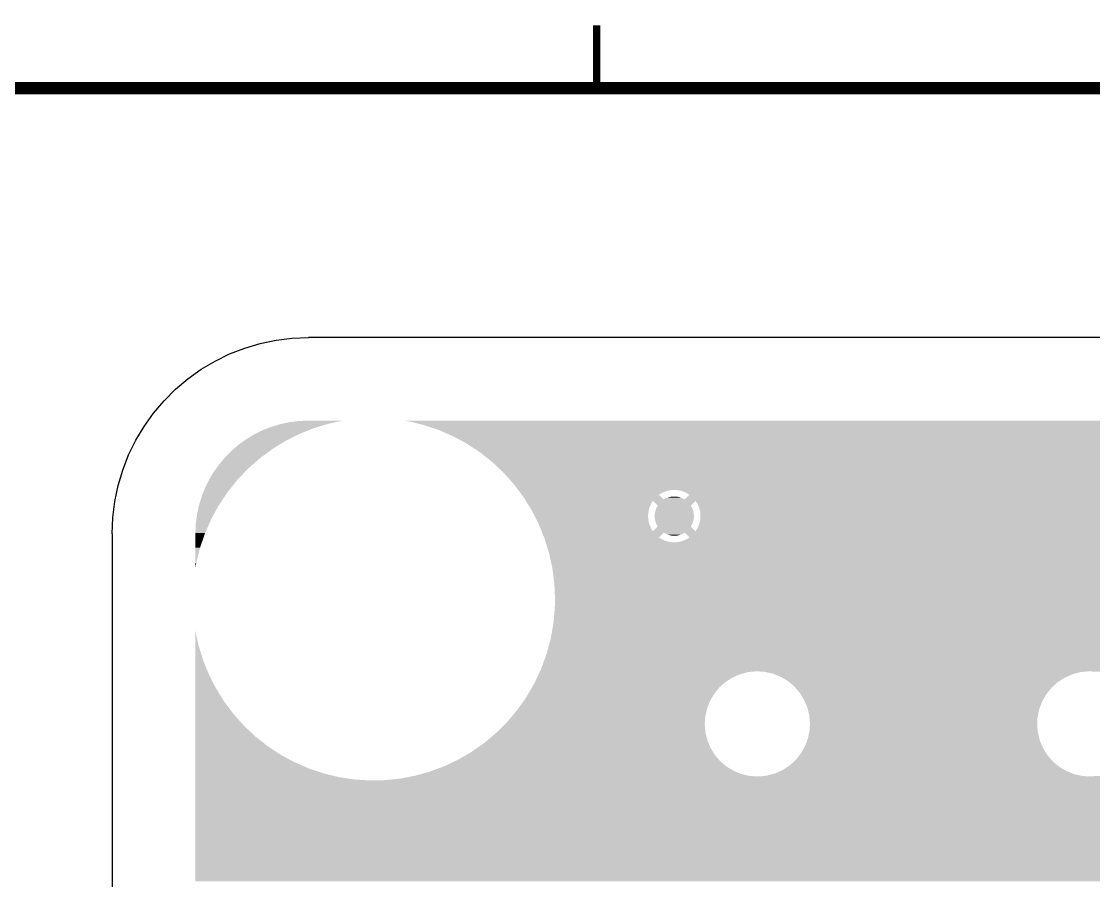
# Model space of a CAD drawing. Extents: x 295 to 953, y 10 to 290.
# Drawn here: x 517.87 to 560.47, y 253.52 to 287.65 of the extents above; entities that cross this region are included whole.
import ezdxf

# ---------------------------------------------------------------- set-up
doc = ezdxf.new("R2010")
doc.units = 0
doc.header["$LTSCALE"] = 5
doc.header["$MEASUREMENT"] = 0
doc.layers.get('0').update_dxf_attribs({"linetype": 'CONTINUOUS', "lineweight": 25})
doc.layers.add('GND1', color=7, linetype='CONTINUOUS')
doc.layers.add('테두리', color=3, linetype='CONTINUOUS')

# ---------------------------------------------------------------- blocks, each defined once
blk = doc.blocks.new('C')
at = {"layer": '테두리'}
for points, const_width in [([(63.75, 287.5), (63.75, 285)], 0.3), ([(15, 285), (15, 15), (405, 15), (405, 285), (15, 285)], 0.5)]:
    blk.add_lwpolyline(points, dxfattribs=dict(at, const_width=const_width))

msp = doc.modelspace()

# ---------------------------------------------------------------- linework, layer by layer
at = {"layer": 'GND1'}
for p, q in [((526.741, 274.674), (527.362, 274.859)), ((527.362, 274.859), (527.989, 274.991)), ((527.989, 274.991), (528.63, 275.07)), ((528.63, 275.07), (529.277, 275.097)), ((843.878, 275.097), (529.277, 275.097)), ((525.565, 274.159), (526.14, 274.443)), ((526.14, 274.443), (526.741, 274.674)), ((525.011, 273.829), (525.565, 274.159)), ((524.482, 273.452), (525.011, 273.829)), ((523.994, 273.036), (524.482, 273.452)), ((523.538, 272.58), (523.994, 273.036)), ((523.122, 272.085), (523.538, 272.58)), ((522.746, 271.563), (523.122, 272.085)), ((522.415, 271.009), (522.746, 271.563)), ((522.131, 270.428), (522.415, 271.009)), ((521.9, 269.827), (522.131, 270.428)), ((521.715, 269.212), (521.9, 269.827)), ((521.583, 268.578), (521.715, 269.212)), ((521.504, 267.944), (521.583, 268.578)), ((521.478, 267.297), (521.504, 267.944)), ((521.478, 267.297), (521.478, 78.799))]:
    msp.add_line(p, q, dxfattribs=at)
for points in [[(527.144, 271.256), (527.466, 271.415), (528.903, 271.256), (529.298, 271.415)], [(527.467, 271.415), (527.641, 271.482), (529.298, 271.415), (529.464, 271.482)], [(527.641, 271.482), (527.806, 271.546), (529.464, 271.482), (529.67, 271.546)], [(527.806, 271.546), (527.807, 271.546), (529.67, 271.546), (529.671, 271.546)], [(527.807, 271.546), (528.174, 271.655), (529.671, 271.546), (530.027, 271.655)], [(528.174, 271.655), (528.175, 271.656), (530.027, 271.655), (530.028, 271.656)], [(528.175, 271.656), (528.212, 271.664), (530.028, 271.656), (530.054, 271.664)], [(528.212, 271.664), (528.532, 271.731), (530.054, 271.664), (530.366, 271.731)], [(528.532, 271.731), (528.533, 271.731), (530.366, 271.731), (530.367, 271.731)], [(528.533, 271.731), (528.9, 271.776), (530.367, 271.731), (530.577, 271.776)], [(528.9, 271.776), (529.319, 271.794), (530.577, 271.776), (530.657, 271.794)], [(529.332, 271.794), (529.343, 271.795), (530.657, 271.794), (530.657, 271.795)], [(533.087, 271.794), (533.088, 271.795), (664.333, 271.794), (664.332, 271.795)], [(533.292, 271.755), (533.088, 271.794), (664.274, 271.755), (664.333, 271.794)], [(533.305, 271.753), (533.292, 271.755), (664.27, 271.753), (664.274, 271.755)], [(533.338, 271.745), (533.305, 271.753), (664.259, 271.745), (664.27, 271.753)], [(533.903, 271.605), (533.338, 271.745), (664.399, 271.605), (664.259, 271.745)], [(534.316, 271.464), (533.903, 271.605), (664.54, 271.464), (664.399, 271.605)], [(534.487, 271.405), (534.316, 271.464), (838.677, 271.405), (838.822, 271.464)], [(534.554, 271.376), (534.487, 271.405), (838.604, 271.376), (838.677, 271.405)], [(526.514, 270.846), (526.693, 270.973), (528.138, 270.846), (528.342, 270.973)], [(526.693, 270.973), (526.816, 271.06), (528.342, 270.973), (528.515, 271.06)], [(526.816, 271.061), (527.137, 271.252), (528.516, 271.061), (528.892, 271.252)], [(526.816, 271.06), (526.816, 271.061), (528.515, 271.06), (528.516, 271.061)], [(527.137, 271.252), (527.143, 271.255), (528.892, 271.252), (528.902, 271.255)], [(527.143, 271.255), (527.144, 271.256), (528.902, 271.255), (528.903, 271.256)], [(534.726, 271.3), (534.554, 271.376), (663.84, 271.3), (663.89, 271.376)], [(534.904, 271.222), (534.726, 271.3), (663.794, 271.222), (663.84, 271.3)], [(534.939, 271.206), (534.904, 271.222), (663.786, 271.206), (663.794, 271.222)], [(534.95, 271.202), (534.939, 271.206), (652.651, 271.202), (652.742, 271.206)], [(534.973, 271.192), (534.95, 271.202), (652.561, 271.192), (652.651, 271.202)], [(535.008, 271.176), (534.973, 271.192), (652.472, 271.176), (652.561, 271.192)], [(535.052, 271.157), (535.008, 271.176), (652.388, 271.157), (652.472, 271.176)], [(535.054, 271.156), (535.052, 271.157), (652.383, 271.156), (652.388, 271.157)], [(535.1, 271.13), (535.054, 271.156), (652.296, 271.13), (652.383, 271.156)], [(535.156, 271.1), (535.1, 271.13), (652.211, 271.1), (652.296, 271.13)], [(535.221, 271.064), (535.156, 271.1), (652.127, 271.064), (652.211, 271.1)], [(535.295, 271.024), (535.221, 271.064), (652.046, 271.024), (652.127, 271.064)], [(535.377, 270.979), (535.295, 271.024), (651.967, 270.979), (652.046, 271.024)], [(535.468, 270.93), (535.377, 270.979), (651.891, 270.93), (651.967, 270.979)], [(525.974, 270.347), (526.235, 270.607), (527.415, 270.347), (527.764, 270.607)], [(526.235, 270.608), (526.282, 270.648), (527.765, 270.608), (527.818, 270.648)], [(526.235, 270.607), (526.235, 270.608), (527.764, 270.607), (527.765, 270.608)], [(526.282, 270.648), (526.514, 270.845), (527.818, 270.648), (528.137, 270.845)], [(526.514, 270.845), (526.514, 270.846), (528.137, 270.845), (528.138, 270.846)], [(535.487, 270.919), (535.468, 270.93), (651.876, 270.919), (651.891, 270.93)], [(535.593, 270.861), (535.487, 270.919), (651.934, 270.861), (651.876, 270.919)], [(535.854, 270.688), (535.593, 270.861), (652.107, 270.688), (651.934, 270.861)], [(535.86, 270.684), (535.854, 270.688), (597.373, 270.684), (597.447, 270.688)], [(535.875, 270.674), (535.86, 270.684), (597.3, 270.674), (597.373, 270.684)], [(535.897, 270.66), (535.875, 270.674), (597.227, 270.66), (597.3, 270.674)], [(535.927, 270.64), (535.897, 270.66), (597.155, 270.64), (597.227, 270.66)], [(535.964, 270.615), (535.927, 270.64), (597.086, 270.615), (597.155, 270.64)], [(536.009, 270.585), (535.964, 270.615), (597.018, 270.585), (597.086, 270.615)], [(536.061, 270.551), (536.009, 270.585), (596.952, 270.551), (597.018, 270.585)], [(536.107, 270.521), (536.061, 270.551), (596.904, 270.521), (596.952, 270.551)], [(525.729, 270.054), (525.917, 270.279), (527.071, 270.054), (527.324, 270.279)], [(525.917, 270.279), (525.974, 270.346), (527.324, 270.279), (527.415, 270.346)], [(525.974, 270.346), (525.974, 270.347), (527.415, 270.346), (527.415, 270.347)], [(536.118, 270.511), (536.107, 270.521), (596.889, 270.511), (596.904, 270.521)], [(536.139, 270.495), (536.118, 270.511), (596.866, 270.495), (596.889, 270.511)], [(536.375, 270.307), (536.139, 270.495), (597.054, 270.307), (596.866, 270.495)], [(536.378, 270.305), (536.375, 270.307), (636.612, 270.305), (636.62, 270.307)], [(536.416, 270.274), (536.378, 270.305), (636.526, 270.274), (636.612, 270.305)], [(536.444, 270.252), (536.416, 270.274), (636.474, 270.252), (636.526, 270.274)], [(536.522, 270.19), (536.444, 270.252), (596.582, 270.19), (596.623, 270.252)], [(536.589, 270.137), (536.522, 270.19), (596.552, 270.137), (596.582, 270.19)], [(536.601, 270.126), (536.589, 270.137), (596.546, 270.126), (596.552, 270.137)], [(536.672, 270.059), (536.601, 270.126), (596.514, 270.059), (596.546, 270.126)], [(525.322, 269.437), (525.508, 269.749), (526.453, 269.437), (526.749, 269.749)], [(525.508, 269.749), (525.595, 269.869), (526.749, 269.749), (526.863, 269.869)], [(525.595, 269.869), (525.728, 270.054), (526.863, 269.869), (527.071, 270.054)], [(536.745, 269.99), (536.672, 270.059), (596.487, 269.99), (596.514, 270.059)], [(536.82, 269.919), (536.745, 269.99), (596.465, 269.919), (596.487, 269.99)], [(536.897, 269.847), (536.82, 269.919), (596.449, 269.847), (596.465, 269.919)], [(536.974, 269.774), (536.897, 269.847), (596.437, 269.774), (596.449, 269.847)], [(537.038, 269.713), (536.974, 269.774), (596.432, 269.713), (596.437, 269.774)], [(537.05, 269.7), (537.038, 269.713), (596.431, 269.7), (596.432, 269.713)], [(537.116, 269.626), (537.05, 269.7), (596.43, 269.626), (596.431, 269.7)], [(525.161, 269.108), (525.315, 269.422), (526.188, 269.108), (526.439, 269.422)], [(525.315, 269.422), (525.322, 269.436), (526.439, 269.422), (526.452, 269.436)], [(525.322, 269.436), (525.322, 269.437), (526.452, 269.436), (526.453, 269.437)], [(537.182, 269.552), (537.116, 269.626), (596.434, 269.552), (596.43, 269.626)], [(537.248, 269.478), (537.182, 269.552), (596.444, 269.478), (596.434, 269.552)], [(537.312, 269.405), (537.248, 269.478), (596.458, 269.405), (596.444, 269.478)], [(537.376, 269.334), (537.312, 269.405), (596.478, 269.334), (596.458, 269.405)], [(537.438, 269.264), (537.376, 269.334), (596.503, 269.264), (596.478, 269.334)], [(537.448, 269.253), (537.438, 269.264), (596.508, 269.253), (596.503, 269.264)], [(525.026, 268.756), (525.097, 268.94), (525.932, 268.756), (526.054, 268.94)], [(525.097, 268.94), (525.161, 269.107), (526.054, 268.94), (526.188, 269.107)], [(525.161, 269.107), (525.161, 269.108), (526.188, 269.107), (526.188, 269.108)], [(537.491, 269.196), (537.448, 269.253), (596.533, 269.196), (596.508, 269.253)], [(537.54, 269.131), (537.491, 269.196), (596.568, 269.131), (596.533, 269.196)], [(537.587, 269.068), (537.54, 269.131), (596.607, 269.068), (596.568, 269.131)], [(537.604, 269.044), (537.587, 269.068), (596.623, 269.044), (596.607, 269.068)], [(537.61, 269.037), (537.604, 269.044), (635.551, 269.037), (635.551, 269.044)], [(537.613, 269.033), (537.61, 269.037), (543.716, 269.033), (543.79, 269.037)], [(537.62, 269.023), (537.613, 269.033), (543.642, 269.023), (543.716, 269.033)], [(537.631, 269.009), (537.62, 269.023), (543.569, 269.009), (543.642, 269.023)], [(537.646, 268.989), (537.631, 269.009), (543.498, 268.989), (543.569, 269.009)], [(537.665, 268.964), (537.646, 268.989), (543.428, 268.964), (543.498, 268.989)], [(537.687, 268.934), (537.665, 268.964), (543.36, 268.934), (543.428, 268.964)], [(537.713, 268.9), (537.687, 268.934), (543.295, 268.9), (543.36, 268.934)], [(537.742, 268.86), (537.713, 268.9), (543.232, 268.86), (543.295, 268.9)], [(537.754, 268.844), (537.742, 268.86), (543.208, 268.844), (543.232, 268.86)], [(537.818, 268.759), (537.754, 268.844), (543.293, 268.759), (543.208, 268.844)], [(543.864, 269.036), (543.79, 269.037), (635.55, 269.036), (635.551, 269.037)], [(543.937, 269.03), (543.864, 269.036), (635.55, 269.03), (635.55, 269.036)], [(544.011, 269.018), (543.937, 269.03), (635.548, 269.018), (635.55, 269.03)], [(544.083, 269.002), (544.011, 269.018), (635.546, 269.002), (635.548, 269.018)], [(544.123, 268.989), (544.083, 269.002), (635.545, 268.989), (635.546, 269.002)], [(544.154, 268.98), (544.123, 268.989), (597.044, 268.98), (597.054, 268.989)], [(544.223, 268.953), (544.154, 268.98), (597.017, 268.953), (597.044, 268.98)], [(544.29, 268.921), (544.223, 268.953), (596.986, 268.921), (597.017, 268.953)], [(544.354, 268.885), (544.29, 268.921), (596.949, 268.885), (596.986, 268.921)], [(544.416, 268.844), (544.354, 268.885), (596.908, 268.844), (596.949, 268.885)], [(544.374, 268.801), (544.416, 268.844), (596.866, 268.801), (596.908, 268.844)], [(524.919, 268.398), (524.927, 268.426), (525.697, 268.398), (525.712, 268.426)], [(524.927, 268.426), (525.026, 268.756), (525.712, 268.426), (525.932, 268.756)], [(537.882, 268.656), (537.818, 268.759), (543.396, 268.656), (543.293, 268.759)], [(537.889, 268.644), (537.882, 268.656), (597.199, 268.644), (597.16, 268.656)], [(537.9, 268.627), (537.889, 268.644), (597.271, 268.627), (597.199, 268.644)], [(537.907, 268.616), (537.9, 268.627), (597.345, 268.616), (597.271, 268.627)], [(537.911, 268.609), (537.907, 268.616), (597.418, 268.609), (597.345, 268.616)], [(537.912, 268.608), (537.911, 268.609), (597.493, 268.608), (597.418, 268.609)], [(537.913, 268.606), (537.912, 268.608), (635.55, 268.606), (635.55, 268.608)], [(537.916, 268.601), (537.913, 268.606), (635.551, 268.601), (635.55, 268.606)], [(537.954, 268.539), (537.916, 268.601), (542.925, 268.539), (542.965, 268.601)], [(537.995, 268.475), (537.954, 268.539), (542.888, 268.475), (542.925, 268.539)], [(538.036, 268.408), (537.995, 268.475), (542.857, 268.408), (542.888, 268.475)], [(538.079, 268.339), (538.036, 268.408), (542.83, 268.339), (542.857, 268.408)], [(543.153, 268.413), (542.965, 268.601), (544.471, 268.413), (544.659, 268.601)], [(543.127, 268.367), (543.153, 268.413), (544.498, 268.367), (544.471, 268.413)], [(543.396, 268.656), (543.434, 268.678), (544.228, 268.656), (544.19, 268.678)], [(543.434, 268.678), (543.453, 268.688), (544.19, 268.678), (544.173, 268.688)], [(543.453, 268.688), (543.491, 268.707), (544.173, 268.688), (544.132, 268.707)], [(543.491, 268.707), (543.511, 268.716), (544.132, 268.707), (544.115, 268.716)], [(543.511, 268.716), (543.551, 268.731), (544.115, 268.716), (544.072, 268.731)], [(543.551, 268.731), (543.572, 268.738), (544.072, 268.731), (544.055, 268.738)], [(543.572, 268.738), (543.612, 268.75), (544.055, 268.738), (544.011, 268.75)], [(543.612, 268.75), (543.634, 268.755), (544.011, 268.75), (543.993, 268.755)], [(543.634, 268.755), (543.674, 268.764), (543.993, 268.755), (543.947, 268.764)], [(543.674, 268.764), (543.699, 268.768), (543.947, 268.764), (543.93, 268.768)], [(543.699, 268.768), (543.738, 268.773), (543.93, 268.768), (543.881, 268.773)], [(543.738, 268.773), (543.769, 268.775), (543.881, 268.773), (543.866, 268.775)], [(543.769, 268.775), (543.802, 268.777), (543.866, 268.775), (543.802, 268.777)], [(544.228, 268.656), (544.238, 268.666), (597.16, 268.656), (597.128, 268.666)], [(544.238, 268.666), (544.265, 268.693), (597.128, 268.666), (597.059, 268.693)], [(544.265, 268.693), (544.296, 268.724), (597.059, 268.693), (596.992, 268.724)], [(544.296, 268.724), (544.333, 268.761), (596.992, 268.724), (596.928, 268.761)], [(544.333, 268.761), (544.374, 268.801), (596.928, 268.761), (596.866, 268.801)], [(544.688, 268.559), (544.659, 268.601), (635.558, 268.559), (635.551, 268.601)], [(544.713, 268.516), (544.688, 268.559), (635.566, 268.516), (635.558, 268.559)], [(544.726, 268.495), (544.713, 268.516), (635.571, 268.495), (635.566, 268.516)], [(544.759, 268.429), (544.726, 268.495), (635.586, 268.429), (635.571, 268.495)], [(544.759, 268.428), (544.759, 268.429), (635.586, 268.428), (635.586, 268.429)], [(544.787, 268.36), (544.759, 268.428), (635.606, 268.36), (635.586, 268.428)], [(524.824, 267.886), (524.843, 268.035), (525.416, 267.886), (525.498, 268.035)], [(524.843, 268.036), (524.918, 268.398), (525.498, 268.036), (525.697, 268.398)], [(524.843, 268.035), (524.843, 268.036), (525.498, 268.035), (525.498, 268.036)], [(538.123, 268.268), (538.079, 268.339), (542.808, 268.268), (542.83, 268.339)], [(538.144, 268.236), (538.123, 268.268), (542.801, 268.236), (542.808, 268.268)], [(538.164, 268.196), (538.144, 268.236), (542.791, 268.196), (542.801, 268.236)], [(538.201, 268.123), (538.164, 268.196), (542.78, 268.123), (542.791, 268.196)], [(538.239, 268.049), (538.201, 268.123), (542.773, 268.049), (542.78, 268.123)], [(538.277, 267.975), (538.239, 268.049), (542.772, 267.975), (542.773, 268.049)], [(543.033, 267.997), (543.035, 268.051), (544.592, 267.997), (544.589, 268.051)], [(543.035, 267.943), (543.033, 267.997), (544.59, 267.943), (544.592, 267.997)], [(543.035, 268.051), (543.036, 268.061), (544.589, 268.051), (544.589, 268.061)], [(543.036, 268.061), (543.042, 268.115), (544.589, 268.061), (544.582, 268.115)], [(543.042, 268.115), (543.044, 268.125), (544.582, 268.115), (544.581, 268.125)], [(543.044, 268.125), (543.054, 268.178), (544.581, 268.125), (544.57, 268.178)], [(543.054, 268.178), (543.057, 268.188), (544.57, 268.178), (544.568, 268.188)], [(543.057, 268.188), (543.072, 268.24), (544.568, 268.188), (544.553, 268.24)], [(543.072, 268.24), (543.075, 268.249), (544.553, 268.24), (544.55, 268.249)], [(543.075, 268.249), (543.094, 268.3), (544.55, 268.249), (544.53, 268.3)], [(543.094, 268.3), (543.099, 268.309), (544.53, 268.3), (544.526, 268.309)], [(543.099, 268.309), (543.121, 268.358), (544.526, 268.309), (544.503, 268.358)], [(543.121, 268.358), (543.127, 268.367), (544.503, 268.358), (544.498, 268.367)], [(544.793, 268.341), (544.787, 268.36), (635.612, 268.341), (635.606, 268.36)], [(544.81, 268.29), (544.793, 268.341), (635.63, 268.29), (635.612, 268.341)], [(544.819, 268.255), (544.81, 268.29), (635.642, 268.255), (635.63, 268.29)], [(544.829, 268.218), (544.819, 268.255), (635.658, 268.218), (635.642, 268.255)], [(544.837, 268.172), (544.829, 268.218), (635.678, 268.172), (635.658, 268.218)], [(544.842, 268.145), (544.837, 268.172), (635.691, 268.145), (635.678, 268.172)], [(544.848, 268.091), (544.842, 268.145), (635.718, 268.091), (635.691, 268.145)], [(544.85, 268.071), (544.848, 268.091), (635.729, 268.071), (635.718, 268.091)], [(544.852, 268.012), (544.85, 268.071), (635.763, 268.012), (635.729, 268.071)], [(544.851, 267.946), (544.852, 267.997), (635.806, 267.946), (635.772, 267.997)], [(544.852, 267.997), (544.852, 268.012), (635.772, 267.997), (635.763, 268.012)], [(524.783, 267.322), (524.798, 267.671), (525.167, 267.322), (525.321, 267.671)], [(524.798, 267.672), (524.824, 267.886), (525.321, 267.672), (525.416, 267.886)], [(524.798, 267.671), (524.798, 267.672), (525.321, 267.671), (525.321, 267.672)], [(538.314, 267.901), (538.277, 267.975), (542.777, 267.901), (542.772, 267.975)], [(538.352, 267.827), (538.314, 267.901), (542.786, 267.827), (542.777, 267.901)], [(538.389, 267.754), (538.352, 267.827), (542.801, 267.754), (542.786, 267.827)], [(538.423, 267.686), (538.389, 267.754), (542.82, 267.686), (542.801, 267.754)], [(538.425, 267.683), (538.423, 267.686), (542.821, 267.683), (542.82, 267.686)], [(538.453, 267.613), (538.425, 267.683), (542.846, 267.613), (542.821, 267.683)], [(538.481, 267.545), (538.453, 267.613), (542.875, 267.545), (542.846, 267.613)], [(542.965, 267.393), (543.153, 267.581), (544.659, 267.393), (544.471, 267.581)], [(543.036, 267.933), (543.035, 267.943), (544.589, 267.933), (544.59, 267.943)], [(543.042, 267.88), (543.036, 267.933), (544.583, 267.88), (544.589, 267.933)], [(543.044, 267.87), (543.042, 267.88), (544.581, 267.87), (544.583, 267.88)], [(543.055, 267.817), (543.044, 267.87), (544.57, 267.817), (544.581, 267.87)], [(543.057, 267.807), (543.055, 267.817), (544.568, 267.807), (544.57, 267.817)], [(543.072, 267.755), (543.057, 267.807), (544.553, 267.755), (544.568, 267.807)], [(543.075, 267.745), (543.072, 267.755), (544.549, 267.745), (544.553, 267.755)], [(543.094, 267.695), (543.075, 267.745), (544.53, 267.695), (544.549, 267.745)], [(543.098, 267.685), (543.094, 267.695), (544.526, 267.685), (544.53, 267.695)], [(543.122, 267.637), (543.098, 267.685), (544.503, 267.637), (544.526, 267.685)], [(543.126, 267.628), (543.122, 267.637), (544.498, 267.628), (544.503, 267.637)], [(543.153, 267.581), (543.126, 267.628), (544.471, 267.581), (544.498, 267.628)], [(544.737, 267.521), (544.751, 267.552), (636.239, 267.521), (636.192, 267.552)], [(544.751, 267.552), (544.768, 267.587), (636.192, 267.552), (636.227, 267.587)], [(544.768, 267.587), (544.795, 267.656), (636.227, 267.587), (636.296, 267.656)], [(544.795, 267.656), (544.817, 267.727), (636.296, 267.656), (636.367, 267.727)], [(544.817, 267.727), (544.833, 267.799), (636.367, 267.727), (636.439, 267.799)], [(544.833, 267.799), (544.839, 267.833), (636.439, 267.799), (636.473, 267.833)], [(544.839, 267.833), (544.845, 267.872), (834.796, 267.833), (834.814, 267.872)], [(544.845, 267.872), (544.846, 267.885), (834.814, 267.872), (834.82, 267.885)], [(544.846, 267.885), (544.849, 267.921), (834.82, 267.885), (834.839, 267.921)], [(544.849, 267.921), (544.85, 267.936), (635.823, 267.921), (635.812, 267.936)], [(544.85, 267.936), (544.851, 267.946), (635.812, 267.936), (635.806, 267.946)], [(524.78, 267.231), (524.783, 267.322), (525.136, 267.231), (525.167, 267.322)], [(524.78, 267.23), (524.78, 267.231), (525.135, 267.23), (525.136, 267.231)], [(524.78, 266.738), (524.78, 267.23), (524.966, 266.738), (525.135, 267.23)], [(538.507, 267.48), (538.481, 267.545), (542.91, 267.48), (542.875, 267.545)], [(538.533, 267.417), (538.507, 267.48), (542.949, 267.417), (542.91, 267.48)], [(538.542, 267.393), (538.533, 267.417), (542.965, 267.393), (542.949, 267.417)], [(538.559, 267.353), (538.542, 267.393), (595.205, 267.353), (595.291, 267.393)], [(538.565, 267.338), (538.559, 267.353), (595.186, 267.338), (595.205, 267.353)], [(538.641, 267.15), (538.565, 267.338), (543.208, 267.15), (543.396, 267.338)], [(538.655, 267.115), (538.641, 267.15), (543.262, 267.115), (543.208, 267.15)], [(543.435, 267.316), (543.396, 267.338), (544.191, 267.316), (544.228, 267.338)], [(543.452, 267.306), (543.435, 267.316), (544.171, 267.306), (544.191, 267.316)], [(543.492, 267.287), (543.452, 267.306), (544.134, 267.287), (544.171, 267.306)], [(543.51, 267.279), (543.492, 267.287), (544.113, 267.279), (544.134, 267.287)], [(543.552, 267.263), (543.51, 267.279), (544.074, 267.263), (544.113, 267.279)], [(543.57, 267.257), (543.552, 267.263), (544.053, 267.257), (544.074, 267.263)], [(543.614, 267.244), (543.57, 267.257), (544.013, 267.244), (544.053, 267.257)], [(543.632, 267.239), (543.614, 267.244), (543.99, 267.239), (544.013, 267.244)], [(543.677, 267.23), (543.632, 267.239), (543.95, 267.23), (543.99, 267.239)], [(543.695, 267.227), (543.677, 267.23), (543.926, 267.227), (543.95, 267.23)], [(543.743, 267.222), (543.695, 267.227), (543.887, 267.222), (543.926, 267.227)], [(543.758, 267.22), (543.743, 267.222), (543.856, 267.22), (543.887, 267.222)], [(543.823, 267.218), (543.758, 267.22), (543.823, 267.218), (543.856, 267.22)], [(544.365, 267.202), (544.228, 267.338), (595.008, 267.202), (595.186, 267.338)], [(544.33, 267.095), (544.393, 267.134), (594.917, 267.095), (594.95, 267.134)], [(544.416, 267.151), (544.365, 267.202), (594.964, 267.151), (595.008, 267.202)], [(544.393, 267.134), (544.416, 267.151), (594.95, 267.134), (594.964, 267.151)], [(544.659, 267.393), (544.7, 267.455), (595.291, 267.393), (595.422, 267.455)], [(544.7, 267.455), (544.702, 267.459), (595.422, 267.455), (595.431, 267.459)], [(544.702, 267.459), (544.734, 267.516), (595.431, 267.459), (595.673, 267.516)], [(544.734, 267.516), (544.736, 267.52), (595.673, 267.516), (595.878, 267.52)], [(544.736, 267.52), (544.737, 267.521), (595.878, 267.52), (595.923, 267.521)], [(524.78, 266.14), (524.78, 266.738), (524.817, 266.14), (524.966, 266.738)], [(538.657, 267.11), (538.655, 267.115), (543.27, 267.11), (543.262, 267.115)], [(538.668, 267.073), (538.657, 267.11), (543.335, 267.073), (543.27, 267.11)], [(538.678, 267.042), (538.668, 267.073), (543.402, 267.042), (543.335, 267.073)], [(538.686, 267.015), (538.678, 267.042), (543.471, 267.015), (543.402, 267.042)], [(538.693, 266.993), (538.686, 267.015), (543.542, 266.993), (543.471, 267.015)], [(538.698, 266.976), (538.693, 266.993), (543.614, 266.976), (543.542, 266.993)], [(538.702, 266.965), (538.698, 266.976), (543.687, 266.965), (543.614, 266.976)], [(538.704, 266.958), (538.702, 266.965), (543.761, 266.958), (543.687, 266.965)], [(538.704, 266.957), (538.704, 266.958), (543.835, 266.957), (543.761, 266.958)], [(538.755, 266.792), (538.704, 266.957), (594.728, 266.792), (594.817, 266.957)], [(538.829, 266.553), (538.755, 266.792), (594.658, 266.553), (594.728, 266.792)], [(543.835, 266.957), (543.909, 266.962), (594.817, 266.957), (594.819, 266.962)], [(543.909, 266.962), (543.983, 266.971), (594.819, 266.962), (594.824, 266.971)], [(543.983, 266.971), (544.055, 266.986), (594.824, 266.971), (594.832, 266.986)], [(544.055, 266.986), (544.127, 267.006), (594.832, 266.986), (594.843, 267.006)], [(544.127, 267.006), (544.144, 267.012), (594.843, 267.006), (594.846, 267.012)], [(544.144, 267.012), (544.196, 267.031), (594.846, 267.012), (594.862, 267.031)], [(544.196, 267.031), (544.264, 267.061), (594.862, 267.031), (594.887, 267.061)], [(544.264, 267.061), (544.33, 267.095), (594.887, 267.061), (594.917, 267.095)], [(538.837, 266.526), (538.829, 266.553), (594.656, 266.526), (594.658, 266.553)], [(538.876, 266.346), (538.837, 266.526), (594.64, 266.346), (594.656, 266.526)], [(538.93, 266.099), (538.876, 266.346), (594.666, 266.099), (594.64, 266.346)], [(524.78, 265.949), (524.78, 266.14), (524.781, 265.949), (524.817, 266.14)], [(538.968, 265.923), (538.93, 266.099), (594.724, 265.923), (594.666, 266.099)], [(538.976, 265.862), (538.968, 265.923), (594.744, 265.862), (594.724, 265.923)], [(539.004, 265.647), (538.976, 265.862), (594.87, 265.647), (594.744, 265.862)], [(539.028, 265.463), (539.004, 265.647), (595.038, 265.463), (594.87, 265.647)], [(539.047, 265.319), (539.028, 265.463), (595.241, 265.319), (595.038, 265.463)], [(539.048, 265.311), (539.047, 265.319), (595.258, 265.311), (595.241, 265.319)], [(539.051, 265.22), (539.048, 265.311), (595.47, 265.22), (595.258, 265.311)], [(539.053, 265.172), (539.051, 265.22), (595.715, 265.172), (595.47, 265.22)], [(539.059, 265.036), (539.053, 265.172), (675.643, 265.036), (675.598, 265.172)], [(539.069, 264.821), (539.059, 265.036), (675.769, 264.821), (675.643, 265.036)], [(539.068, 264.493), (539.072, 264.637), (676.14, 264.493), (675.937, 264.637)], [(539.074, 264.695), (539.069, 264.821), (675.884, 264.695), (675.769, 264.821)], [(539.072, 264.637), (539.074, 264.695), (675.937, 264.637), (675.884, 264.695)], [(539.041, 264.079), (539.063, 264.305), (834.101, 264.079), (834.091, 264.305)], [(539.063, 264.305), (539.064, 264.347), (834.091, 264.305), (834.09, 264.347)], [(539.064, 264.347), (539.066, 264.395), (676.614, 264.347), (676.369, 264.395)], [(539.066, 264.395), (539.068, 264.493), (676.369, 264.395), (676.14, 264.493)], [(539.004, 263.691), (539.041, 264.079), (834.151, 263.691), (834.101, 264.079)], [(524.78, 262.839), (524.78, 263.441), (524.914, 262.839), (524.781, 263.441)], [(538.917, 263.225), (538.937, 263.332), (666.198, 263.225), (666.424, 263.332)], [(538.937, 263.332), (538.948, 263.389), (666.424, 263.332), (666.666, 263.389)], [(538.948, 263.393), (538.962, 263.468), (834.196, 263.393), (834.18, 263.468)], [(538.948, 263.389), (538.948, 263.393), (666.666, 263.389), (666.916, 263.393)], [(538.962, 263.468), (539.004, 263.691), (834.18, 263.468), (834.151, 263.691)], [(538.776, 262.665), (538.836, 262.884), (665.721, 262.665), (665.839, 262.884)], [(538.836, 262.884), (538.889, 263.074), (665.839, 262.884), (666.001, 263.074)], [(538.889, 263.074), (538.892, 263.085), (666.001, 263.074), (666.015, 263.085)], [(538.892, 263.085), (538.917, 263.225), (666.015, 263.085), (666.198, 263.225)], [(524.78, 262.251), (524.78, 262.839), (525.098, 262.251), (524.914, 262.839)], [(538.708, 262.436), (538.719, 262.467), (658.257, 262.436), (658.382, 262.467)], [(538.719, 262.467), (538.728, 262.49), (658.382, 262.467), (658.497, 262.49)], [(538.728, 262.49), (538.729, 262.493), (658.497, 262.49), (658.508, 262.493)], [(538.729, 262.493), (538.734, 262.513), (658.508, 262.493), (658.635, 262.513)], [(538.734, 262.513), (538.738, 262.528), (658.635, 262.513), (658.763, 262.528)], [(538.738, 262.528), (538.741, 262.538), (658.763, 262.528), (658.891, 262.538)], [(538.741, 262.538), (538.742, 262.542), (658.891, 262.538), (659.02, 262.542)], [(538.742, 262.542), (538.776, 262.665), (665.685, 262.542), (665.721, 262.665)], [(524.78, 261.68), (524.78, 262.251), (525.332, 261.68), (525.098, 262.251)], [(538.514, 261.912), (538.595, 262.129), (657.726, 261.912), (657.509, 262.129)], [(538.595, 262.129), (538.601, 262.148), (657.509, 262.129), (657.542, 262.148)], [(538.601, 262.148), (538.624, 262.208), (657.542, 262.148), (657.656, 262.208)], [(538.624, 262.208), (538.644, 262.264), (657.656, 262.208), (657.772, 262.264)], [(538.644, 262.264), (538.663, 262.314), (657.772, 262.264), (657.891, 262.314)], [(538.663, 262.314), (538.68, 262.36), (657.891, 262.314), (658.011, 262.36)], [(538.68, 262.36), (538.695, 262.401), (658.011, 262.36), (658.133, 262.401)], [(538.695, 262.401), (538.708, 262.436), (658.133, 262.401), (658.257, 262.436)], [(524.78, 261.132), (524.78, 261.68), (525.614, 261.132), (525.332, 261.68)], [(538.358, 261.58), (538.421, 261.715), (546.119, 261.58), (546.422, 261.715)], [(538.421, 261.715), (538.461, 261.799), (546.422, 261.715), (546.743, 261.799)], [(538.461, 261.799), (538.477, 261.832), (546.743, 261.799), (547.074, 261.832)], [(538.477, 261.832), (538.514, 261.912), (657.806, 261.832), (657.726, 261.912)], [(547.405, 261.812), (547.074, 261.832), (560.081, 261.812), (560.282, 261.832)], [(547.463, 261.799), (547.405, 261.812), (559.951, 261.799), (560.081, 261.812)], [(547.729, 261.74), (547.463, 261.799), (559.727, 261.74), (559.951, 261.799)], [(547.793, 261.715), (547.729, 261.74), (559.63, 261.715), (559.727, 261.74)], [(548.038, 261.617), (547.793, 261.715), (559.411, 261.617), (559.63, 261.715)], [(548.101, 261.58), (548.038, 261.617), (559.327, 261.58), (559.411, 261.617)], [(560.613, 261.812), (560.282, 261.832), (657.826, 261.812), (657.806, 261.832)], [(537.999, 260.918), (538.149, 261.176), (545.386, 260.918), (545.594, 261.176)], [(538.149, 261.176), (538.252, 261.354), (545.594, 261.176), (545.79, 261.354)], [(538.252, 261.354), (538.273, 261.399), (545.79, 261.354), (545.84, 261.399)], [(538.273, 261.399), (538.358, 261.58), (545.84, 261.399), (546.119, 261.58)], [(548.323, 261.448), (548.101, 261.58), (559.123, 261.448), (559.327, 261.58)], [(548.381, 261.399), (548.323, 261.448), (559.048, 261.399), (559.123, 261.448)], [(548.578, 261.235), (548.381, 261.399), (558.866, 261.235), (559.048, 261.399)], [(548.628, 261.176), (548.578, 261.235), (558.802, 261.176), (558.866, 261.235)], [(548.796, 260.984), (548.628, 261.176), (558.647, 260.984), (558.802, 261.176)], [(524.78, 260.609), (524.78, 261.132), (525.942, 260.609), (525.614, 261.132)], [(537.809, 260.629), (537.942, 260.82), (545.222, 260.629), (545.33, 260.82)], [(537.942, 260.82), (537.999, 260.918), (545.33, 260.82), (545.386, 260.918)], [(548.837, 260.918), (548.796, 260.984), (558.594, 260.918), (558.647, 260.984)], [(548.971, 260.702), (548.837, 260.918), (558.471, 260.702), (558.594, 260.918)], [(524.78, 260.117), (524.78, 260.609), (526.313, 260.117), (525.942, 260.609)], [(537.319, 259.993), (537.589, 260.315), (545.039, 259.993), (545.104, 260.315)], [(537.589, 260.315), (537.591, 260.318), (545.104, 260.315), (545.105, 260.318)], [(537.591, 260.318), (537.809, 260.629), (545.105, 260.318), (545.222, 260.629)], [(549.002, 260.629), (548.971, 260.702), (558.43, 260.629), (558.471, 260.702)], [(549.1, 260.396), (549.002, 260.629), (558.342, 260.396), (558.43, 260.629)], [(549.119, 260.318), (549.1, 260.396), (558.313, 260.318), (558.342, 260.396)], [(549.178, 260.073), (549.119, 260.318), (558.263, 260.073), (558.313, 260.318)], [(524.78, 259.658), (524.78, 260.117), (526.725, 259.658), (526.313, 260.117)], [(537.193, 259.842), (537.319, 259.993), (545.03, 259.842), (545.039, 259.993)], [(549.185, 259.993), (549.178, 260.073), (558.247, 259.993), (558.263, 260.073)], [(549.204, 259.742), (549.185, 259.993), (558.232, 259.742), (558.247, 259.993)], [(524.78, 259.236), (524.78, 259.658), (527.175, 259.236), (526.725, 259.658)], [(536.765, 259.411), (537.094, 259.742), (545.05, 259.411), (545.024, 259.742)], [(537.094, 259.742), (537.193, 259.842), (545.024, 259.742), (545.03, 259.842)], [(549.173, 259.411), (549.189, 259.492), (558.258, 259.411), (558.252, 259.492)], [(549.189, 259.492), (549.204, 259.742), (558.252, 259.492), (558.232, 259.742)], [(524.78, 258.855), (524.78, 259.236), (527.659, 258.855), (527.175, 259.236)], [(536.288, 259.006), (536.385, 259.089), (545.164, 259.006), (545.129, 259.089)], [(536.385, 259.089), (536.758, 259.405), (545.129, 259.089), (545.052, 259.405)], [(536.758, 259.405), (536.765, 259.411), (545.052, 259.405), (545.05, 259.411)], [(549.007, 258.856), (549.094, 259.089), (558.435, 258.856), (558.337, 259.089)], [(549.094, 259.089), (549.124, 259.167), (558.337, 259.089), (558.318, 259.167)], [(549.124, 259.167), (549.173, 259.411), (558.318, 259.167), (558.258, 259.411)], [(524.78, 258.516), (524.78, 258.855), (528.175, 258.516), (527.659, 258.855)], [(535.532, 258.501), (535.785, 258.649), (545.433, 258.501), (545.34, 258.649)], [(535.785, 258.649), (535.973, 258.783), (545.34, 258.649), (545.258, 258.783)], [(535.973, 258.783), (536.288, 259.006), (545.258, 258.783), (545.164, 259.006)], [(548.843, 258.567), (548.965, 258.783), (558.6, 258.567), (558.466, 258.783)], [(548.965, 258.783), (549.007, 258.856), (558.466, 258.783), (558.435, 258.856)], [(524.78, 258.222), (524.78, 258.516), (528.717, 258.222), (528.175, 258.516)], [(524.78, 257.976), (524.78, 258.222), (529.282, 257.976), (528.717, 258.222)], [(534.697, 258.071), (535.072, 258.25), (545.865, 258.071), (545.651, 258.25)], [(535.072, 258.25), (535.253, 258.337), (545.651, 258.25), (545.575, 258.337)], [(535.253, 258.337), (535.532, 258.501), (545.575, 258.337), (545.433, 258.501)], [(548.389, 258.085), (548.57, 258.25), (559.056, 258.085), (558.859, 258.25)], [(548.57, 258.25), (548.635, 258.308), (558.859, 258.25), (558.808, 258.308)], [(548.635, 258.308), (548.789, 258.501), (558.808, 258.308), (558.641, 258.501)], [(548.789, 258.501), (548.843, 258.567), (558.641, 258.501), (558.6, 258.567)], [(524.78, 257.779), (524.78, 257.976), (529.867, 257.779), (529.282, 257.976)], [(524.78, 257.632), (524.78, 257.779), (530.466, 257.632), (529.867, 257.779)], [(533.733, 257.745), (534.12, 257.853), (546.499, 257.745), (546.226, 257.853)], [(534.12, 257.853), (534.156, 257.867), (546.226, 257.853), (546.191, 257.867)], [(534.156, 257.867), (534.607, 258.037), (546.191, 257.867), (545.906, 258.037)], [(534.607, 258.037), (534.697, 258.071), (545.906, 258.037), (545.865, 258.071)], [(547.71, 257.745), (547.806, 257.77), (559.707, 257.745), (559.643, 257.77)], [(547.806, 257.77), (548.026, 257.867), (559.643, 257.77), (559.399, 257.867)], [(548.026, 257.867), (548.11, 257.905), (559.399, 257.867), (559.336, 257.905)], [(548.11, 257.905), (548.314, 258.037), (559.336, 257.905), (559.114, 258.037)], [(548.314, 258.037), (548.389, 258.085), (559.114, 258.037), (559.056, 258.085)], [(524.78, 257.538), (524.78, 257.632), (531.075, 257.538), (530.466, 257.632)], [(524.78, 257.496), (524.78, 257.538), (531.69, 257.496), (531.075, 257.538)], [(524.78, 257.464), (524.78, 257.496), (567.556, 257.464), (567.564, 257.496)], [(524.78, 257.391), (524.78, 257.464), (567.545, 257.391), (567.556, 257.464)], [(524.78, 257.317), (524.78, 257.391), (567.538, 257.317), (567.545, 257.391)], [(531.69, 257.496), (532.307, 257.507), (567.564, 257.496), (567.566, 257.507)], [(532.307, 257.507), (532.592, 257.536), (567.566, 257.507), (567.573, 257.536)], [(532.592, 257.536), (532.92, 257.57), (567.573, 257.536), (567.583, 257.57)], [(532.92, 257.57), (533.113, 257.607), (567.583, 257.57), (567.595, 257.607)], [(533.113, 257.607), (533.35, 257.653), (567.595, 257.607), (567.612, 257.653)], [(533.35, 257.653), (533.454, 257.672), (547.155, 257.653), (546.824, 257.672)], [(533.454, 257.672), (533.526, 257.686), (546.824, 257.672), (546.762, 257.686)], [(533.526, 257.686), (533.733, 257.745), (546.762, 257.686), (546.499, 257.745)], [(547.155, 257.653), (547.356, 257.672), (560.363, 257.653), (560.032, 257.672)], [(547.356, 257.672), (547.485, 257.685), (560.032, 257.672), (559.974, 257.685)], [(547.485, 257.685), (547.71, 257.745), (559.974, 257.685), (559.707, 257.745)], [(560.363, 257.653), (560.603, 257.676), (567.612, 257.653), (567.622, 257.676)], [(524.78, 257.243), (524.78, 257.317), (567.537, 257.243), (567.538, 257.317)], [(524.78, 257.169), (524.78, 257.243), (567.542, 257.169), (567.537, 257.243)], [(524.78, 257.096), (524.78, 257.169), (567.551, 257.096), (567.542, 257.169)], [(524.78, 257.023), (524.78, 257.096), (567.566, 257.023), (567.551, 257.096)], [(524.78, 256.952), (524.78, 257.023), (567.586, 256.952), (567.566, 257.023)], [(524.78, 256.882), (524.78, 256.952), (567.611, 256.882), (567.586, 256.952)], [(524.78, 256.814), (524.78, 256.882), (567.64, 256.814), (567.611, 256.882)], [(524.78, 256.748), (524.78, 256.814), (567.675, 256.748), (567.64, 256.814)], [(524.78, 256.685), (524.78, 256.748), (567.714, 256.685), (567.675, 256.748)], [(524.78, 256.662), (524.78, 256.685), (567.73, 256.662), (567.714, 256.685)], [(524.78, 256.639), (524.78, 256.662), (609.657, 256.639), (609.662, 256.662)], [(524.78, 256.607), (524.78, 256.639), (609.652, 256.607), (609.657, 256.639)], [(524.78, 256.419), (524.78, 256.607), (567.973, 256.419), (568.161, 256.607)], [(524.78, 256.378), (524.78, 256.419), (568.035, 256.378), (567.973, 256.419)], [(524.78, 256.342), (524.78, 256.378), (568.1, 256.342), (568.035, 256.378)], [(524.78, 256.31), (524.78, 256.342), (568.167, 256.31), (568.1, 256.342)], [(524.78, 256.283), (524.78, 256.31), (568.236, 256.283), (568.167, 256.31)], [(524.78, 256.262), (524.78, 256.283), (568.307, 256.262), (568.236, 256.283)], [(524.78, 256.245), (524.78, 256.262), (568.379, 256.245), (568.307, 256.262)], [(524.78, 256.233), (524.78, 256.245), (568.452, 256.233), (568.379, 256.245)], [(524.78, 256.227), (524.78, 256.233), (568.526, 256.227), (568.452, 256.233)], [(524.78, 256.226), (524.78, 256.227), (568.6, 256.226), (568.526, 256.227)], [(524.78, 256.197), (524.78, 256.226), (609.666, 256.197), (609.661, 256.226)], [(524.78, 256.126), (524.78, 256.197), (609.686, 256.126), (609.666, 256.197)], [(524.78, 256.056), (524.78, 256.126), (609.711, 256.056), (609.686, 256.126)], [(524.78, 255.988), (524.78, 256.056), (609.741, 255.988), (609.711, 256.056)], [(524.78, 255.923), (524.78, 255.988), (609.776, 255.923), (609.741, 255.988)], [(524.78, 255.86), (524.78, 255.923), (609.815, 255.86), (609.776, 255.923)], [(524.78, 255.836), (524.78, 255.86), (609.831, 255.836), (609.815, 255.86)], [(524.78, 255.781), (524.78, 255.836), (617.811, 255.781), (617.753, 255.836)], [(524.78, 255.593), (524.78, 255.781), (610.074, 255.593), (610.262, 255.781)], [(524.78, 255.553), (524.78, 255.593), (610.136, 255.553), (610.074, 255.593)], [(524.78, 255.516), (524.78, 255.553), (610.2, 255.516), (610.136, 255.553)], [(524.78, 255.485), (524.78, 255.516), (610.267, 255.485), (610.2, 255.516)], [(524.78, 255.458), (524.78, 255.485), (610.336, 255.458), (610.267, 255.485)], [(524.78, 255.436), (524.78, 255.458), (610.407, 255.436), (610.336, 255.458)], [(524.78, 255.419), (524.78, 255.436), (610.479, 255.419), (610.407, 255.436)], [(524.78, 255.408), (524.78, 255.419), (610.553, 255.408), (610.479, 255.419)], [(524.78, 255.401), (524.78, 255.408), (610.626, 255.401), (610.553, 255.408)], [(524.78, 255.4), (524.78, 255.401), (610.701, 255.4), (610.626, 255.401)], [(524.78, 255.212), (524.78, 255.4), (618.648, 255.212), (618.305, 255.4)], [(524.78, 255.058), (524.78, 255.212), (619.039, 255.058), (618.648, 255.212)], [(524.78, 254.954), (524.78, 255.058), (619.446, 254.954), (619.039, 255.058)], [(524.78, 254.901), (524.78, 254.954), (619.863, 254.901), (619.446, 254.954)], [(524.78, 254.768), (524.78, 254.901), (676.114, 254.768), (676.247, 254.901)], [(524.78, 254.727), (524.78, 254.768), (676.176, 254.727), (676.114, 254.768)], [(524.78, 254.696), (524.78, 254.727), (676.23, 254.696), (676.176, 254.727)], [(524.78, 254.692), (524.78, 254.696), (636.967, 254.692), (637.058, 254.696)], [(524.78, 254.682), (524.78, 254.692), (636.877, 254.682), (636.967, 254.692)], [(524.78, 254.666), (524.78, 254.682), (636.787, 254.666), (636.877, 254.682)], [(524.78, 254.646), (524.78, 254.666), (636.699, 254.646), (636.787, 254.666)], [(524.78, 254.62), (524.78, 254.646), (636.612, 254.62), (636.699, 254.646)], [(524.78, 254.59), (524.78, 254.62), (636.526, 254.59), (636.612, 254.62)], [(524.78, 254.554), (524.78, 254.59), (636.443, 254.554), (636.526, 254.59)], [(524.78, 254.514), (524.78, 254.554), (636.362, 254.514), (636.443, 254.554)], [(524.78, 254.469), (524.78, 254.514), (636.283, 254.469), (636.362, 254.514)], [(524.78, 254.42), (524.78, 254.469), (636.207, 254.42), (636.283, 254.469)], [(524.78, 254.409), (524.78, 254.42), (636.192, 254.409), (636.207, 254.42)], [(524.78, 254.128), (524.78, 254.409), (636.473, 254.128), (636.192, 254.409)], [(524.78, 254.109), (524.78, 254.128), (658.435, 254.109), (658.591, 254.128)], [(524.78, 254.04), (524.78, 254.109), (658.171, 254.04), (658.435, 254.109)], [(524.78, 253.965), (524.78, 254.04), (635.773, 253.965), (635.823, 254.04)], [(524.78, 253.887), (524.78, 253.965), (635.727, 253.887), (635.773, 253.965)], [(524.78, 253.806), (524.78, 253.887), (635.685, 253.806), (635.727, 253.887)], [(524.78, 253.723), (524.78, 253.806), (635.649, 253.723), (635.685, 253.806)], [(524.78, 253.638), (524.78, 253.723), (635.617, 253.638), (635.649, 253.723)], [(524.78, 253.551), (524.78, 253.638), (635.591, 253.551), (635.617, 253.638)], [(524.78, 253.487), (524.78, 253.551), (635.575, 253.487), (635.591, 253.551)]]:
    msp.add_solid(points, dxfattribs=at)

# ---------------------------------------------------------------- block references
msp.add_blockref('C', (476.978, 0))

doc.saveas('drawing.dxf')
